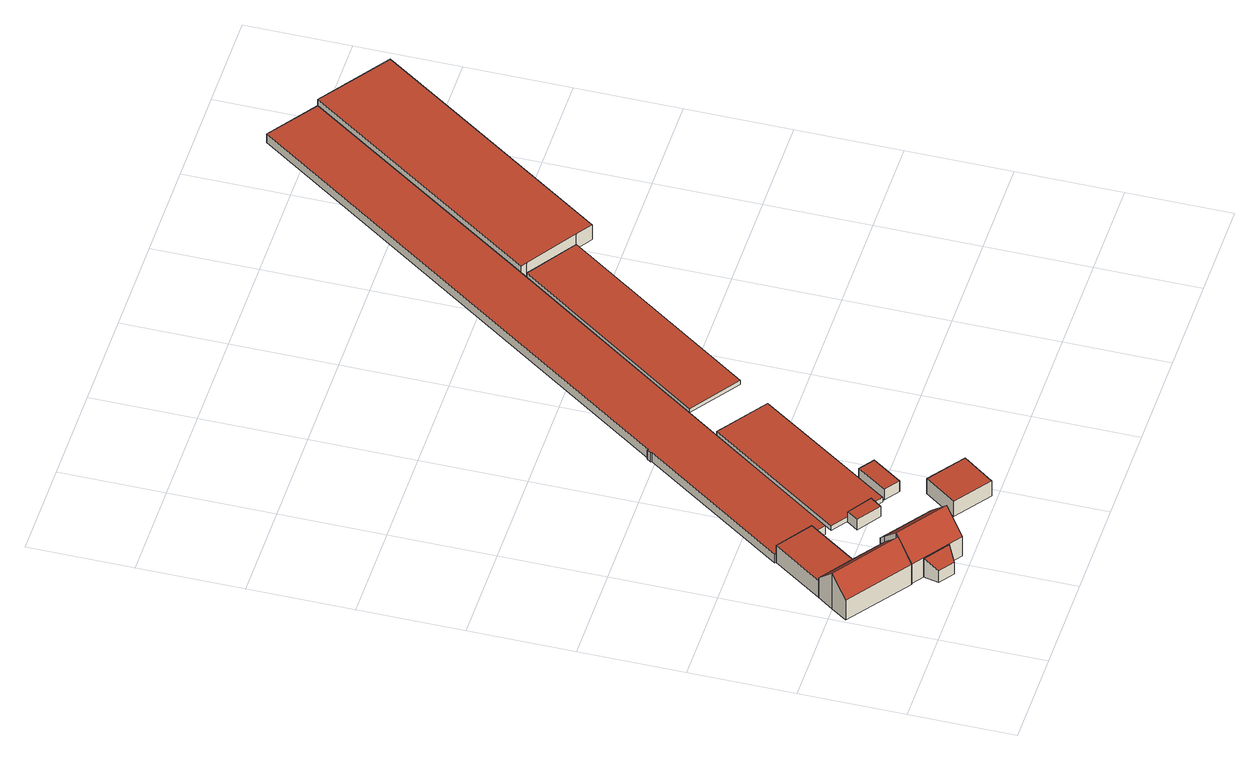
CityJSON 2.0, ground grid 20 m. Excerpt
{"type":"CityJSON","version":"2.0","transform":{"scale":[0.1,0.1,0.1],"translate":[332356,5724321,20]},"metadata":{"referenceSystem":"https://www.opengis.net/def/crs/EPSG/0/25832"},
"CityObjects":{
"building1":{"type":"Building","attributes":{"Geometrietyp2DReferenz":"3000","Gemeindeschluessel":"05170048","function":"31001_1210","roofType":"3100","measuredHeight":8.48},"address":[{"country":"Germany","locality":"Wesel","thoroughfareNumber":"80","thoroughfareName":"Perricher Weg"}],"geometry":[{"type":"Solid","lod":"2","boundaries":[[[[0,1,2,3]],[[4,5,1,0]],[[6,7,5,4]],[[8,9,7,6]],[[10,11,9,8]],[[12,13,11,10]],[[3,2,13,12]],[[8,6,4,0,10]],[[3,12,10,0]],[[1,5,7,9,11,13,2]]]],"semantics":{"surfaces":[{"type":"WallSurface"},{"type":"RoofSurface"},{"type":"GroundSurface"}],"values":[[0,0,0,0,0,0,0,1,1,2]]}}]},
"building2":{"type":"Building","attributes":{"Geometrietyp2DReferenz":"3000","Gemeindeschluessel":"05170048","function":"51009_1610","roofType":"2100","measuredHeight":4.38},"geometry":[{"type":"Solid","lod":"2","boundaries":[[[[14,15,16,17]],[[18,19,15,14]],[[20,21,19,18]],[[17,16,21,20]],[[18,14,17,20]],[[15,19,21,16]]]],"semantics":{"surfaces":[{"type":"WallSurface"},{"type":"RoofSurface"},{"type":"GroundSurface"}],"values":[[0,0,0,0,1,2]]}}]},
"building3":{"type":"Building","attributes":{"Geometrietyp2DReferenz":"3000","Gemeindeschluessel":"05170048","function":"31001_2720","roofType":"1000","measuredHeight":4.04},"address":[{"country":"Germany","locality":"Wesel","thoroughfareNumber":"80","thoroughfareName":"Perricher Weg"}],"geometry":[{"type":"Solid","lod":"2","boundaries":[[[[22,23,24,25]],[[26,7,23,22]],[[27,5,7,26]],[[25,24,5,27]],[[26,22,25,27]],[[23,7,5,24]]]],"semantics":{"surfaces":[{"type":"WallSurface"},{"type":"RoofSurface"},{"type":"GroundSurface"}],"values":[[0,0,0,0,1,2]]}}]},
"building4":{"type":"Building","attributes":{"Geometrietyp2DReferenz":"3000","Gemeindeschluessel":"05170048","function":"31001_1210","roofType":"3100","measuredHeight":8.9},"address":[{"country":"Germany","locality":"Wesel","thoroughfareNumber":"80","thoroughfareName":"Perricher Weg"}],"geometry":[{"type":"Solid","lod":"2","boundaries":[[[[12,28,21,29]],[[30,31,28,12]],[[32,33,31,30]],[[34,35,33,32]],[[36,37,35,34]],[[38,39,37,36]],[[40,41,39,38]],[[42,16,41,40]],[[29,21,16,42]],[[12,29,42,40,38,30]],[[36,34,32,30,38]],[[28,31,33,35,37,39,41,16,21]]]],"semantics":{"surfaces":[{"type":"WallSurface"},{"type":"RoofSurface"},{"type":"GroundSurface"}],"values":[[0,0,0,0,0,0,0,0,0,1,1,2]]}}]},
"building5":{"type":"Building","attributes":{"Geometrietyp2DReferenz":"3000","Gemeindeschluessel":"05170048","function":"51009_1610","roofType":"1000","measuredHeight":2.4},"geometry":[{"type":"Solid","lod":"2","boundaries":[[[[43,44,45,46]],[[47,48,44,43]],[[49,50,48,47]],[[46,45,50,49]],[[47,43,46,49]],[[44,48,50,45]]]],"semantics":{"surfaces":[{"type":"WallSurface"},{"type":"RoofSurface"},{"type":"GroundSurface"}],"values":[[0,0,0,0,1,2]]}}]},
"building6":{"type":"Building","attributes":{"Geometrietyp2DReferenz":"3000","Gemeindeschluessel":"05170048","function":"31001_2720","roofType":"1000","measuredHeight":3.44},"address":[{"country":"Germany","locality":"Wesel","thoroughfareNumber":"80","thoroughfareName":"Perricher Weg"}],"geometry":[{"type":"Solid","lod":"2","boundaries":[[[[51,52,53,54]],[[55,56,52,51]],[[57,58,56,55]],[[54,53,58,57]],[[55,51,54,57]],[[52,56,58,53]]]],"semantics":{"surfaces":[{"type":"WallSurface"},{"type":"RoofSurface"},{"type":"GroundSurface"}],"values":[[0,0,0,0,1,2]]}}]},
"building7":{"type":"Building","attributes":{"Geometrietyp2DReferenz":"3000","Gemeindeschluessel":"05170048","function":"31001_2463","roofType":"1000","measuredHeight":2.55},"address":[{"country":"Germany","locality":"Wesel","thoroughfareNumber":"80","thoroughfareName":"Perricher Weg"}],"geometry":[{"type":"Solid","lod":"2","boundaries":[[[[59,60,61,62]],[[63,64,60,59]],[[65,66,64,63]],[[62,61,66,65]],[[63,59,62,65]],[[60,64,66,61]]]],"semantics":{"surfaces":[{"type":"WallSurface"},{"type":"RoofSurface"},{"type":"GroundSurface"}],"values":[[0,0,0,0,1,2]]}}]},
"building8":{"type":"Building","attributes":{"Geometrietyp2DReferenz":"3000","Gemeindeschluessel":"05170048","function":"31001_2740","roofType":"9999","measuredHeight":1.13},"address":[{"country":"Germany","locality":"Wesel","thoroughfareNumber":"80","thoroughfareName":"Perricher Weg"}],"geometry":[{"type":"Solid","lod":"2","boundaries":[[[[67,68,69,70]],[[68,71,72,69]],[[67,73,71,68]],[[70,74,73,67]],[[69,72,74,70]],[[71,73,74,72]]]],"semantics":{"surfaces":[{"type":"RoofSurface"},{"type":"WallSurface"},{"type":"GroundSurface"}],"values":[[0,1,1,1,1,2]]}}]},
"building9":{"type":"Building","attributes":{"Geometrietyp2DReferenz":"3000","Gemeindeschluessel":"05170048","function":"31001_2740","roofType":"1000","measuredHeight":2.08},"address":[{"country":"Germany","locality":"Wesel","thoroughfareNumber":"80","thoroughfareName":"Perricher Weg"}],"geometry":[{"type":"Solid","lod":"2","boundaries":[[[[75,76,77,78]],[[79,80,76,75]],[[81,82,80,79]],[[83,84,82,81]],[[85,86,84,83]],[[87,88,86,85]],[[89,90,88,87]],[[91,92,90,89]],[[78,77,92,91]],[[89,87,85,83,81,79,75,78,91]],[[76,80,82,84,86,88,90,92,77]]]],"semantics":{"surfaces":[{"type":"WallSurface"},{"type":"RoofSurface"},{"type":"GroundSurface"}],"values":[[0,0,0,0,0,0,0,0,0,1,2]]}}]},
"building10":{"type":"Building","attributes":{"Geometrietyp2DReferenz":"3000","Gemeindeschluessel":"05170048","function":"31001_2740","roofType":"9999","measuredHeight":0.921},"address":[{"country":"Germany","locality":"Wesel","thoroughfareNumber":"80","thoroughfareName":"Perricher Weg"}],"geometry":[{"type":"Solid","lod":"2","boundaries":[[[[93,94,95,96]],[[94,97,98,95]],[[93,99,97,94]],[[96,100,99,93]],[[95,98,100,96]],[[97,99,100,98]]]],"semantics":{"surfaces":[{"type":"RoofSurface"},{"type":"WallSurface"},{"type":"GroundSurface"}],"values":[[0,1,1,1,1,2]]}}]},
"building11":{"type":"Building","attributes":{"Geometrietyp2DReferenz":"3000","Gemeindeschluessel":"05170048","function":"31001_2740","roofType":"1000","measuredHeight":3.51},"address":[{"country":"Germany","locality":"Wesel","thoroughfareNumber":"80","thoroughfareName":"Perricher Weg"}],"geometry":[{"type":"Solid","lod":"2","boundaries":[[[[101,102,103,104]],[[105,106,102,101]],[[107,108,106,105]],[[109,110,108,107]],[[111,112,110,109]],[[113,114,112,111]],[[104,103,114,113]],[[111,109,107,105,101,104,113]],[[102,106,108,110,112,114,103]]]],"semantics":{"surfaces":[{"type":"WallSurface"},{"type":"RoofSurface"},{"type":"GroundSurface"}],"values":[[0,0,0,0,0,0,0,1,2]]}}]}
},
"vertices":[
[27,200,91],[27,200,6],[6,170,6],[6,170,53],[49,231,53],[49,231,6],[115,184,53],[115,184,6],[170,145,53],[170,145,6],[148,114,91],[148,114,6],[126,84,53],[126,84,6],
[170,19,35],[170,19,8],[195,35,8],[195,35,52],[142,39,35],[142,39,8],[148,68,52],[148,68,8],
[183,281,46],[183,281,6],[117,327,6],[117,327,46],[115,184,46],[49,231,46],
[126,84,8],[148,68,53],[151,119,97],[151,119,8],[170,145,65],[170,145,8],[177,155,53],[177,155,8],[270,89,53],[270,89,8],[244,53,97],[244,53,8],[219,18,53],[219,18,8],[195,35,53],
[279,183,31],[279,183,7],[295,205,7],[295,205,31],[235,213,31],[235,213,7],[250,235,31],[250,235,7],
[425,71,45],[425,71,10],[355,121,10],[355,121,45],[380,10,45],[380,10,10],[311,60,45],[311,60,10],
[359,245,35],[359,245,10],[318,188,10],[318,188,35],[387,225,35],[387,225,10],[347,168,35],[347,168,10],
[495,449,18],[401,515,18],[221,256,18],[316,190,18],[401,515,7],[221,256,7],[495,449,7],[316,190,7],
[115,329,26],[115,329,5],[210,264,5],[210,264,26],[310,607,26],[310,607,5],[308,608,26],[308,608,5],[314,616,26],[314,616,5],[316,615,26],[316,615,5],[920,1477,26],[920,1477,5],[1014,1411,26],[1014,1411,5],[695,952,26],[695,952,5],
[446,576,17],[540,511,17],[801,882,17],[706,945,17],[540,511,8],[801,882,8],[446,576,8],[706,945,8],
[1148,1317,41],[1148,1317,6],[1014,1411,6],[1014,1411,41],[1049,1174,41],[1049,1174,6],[832,862,41],[832,862,6],[801,882,41],[801,882,6],[706,945,41],[706,945,6],[695,952,41],[695,952,6]
]}
